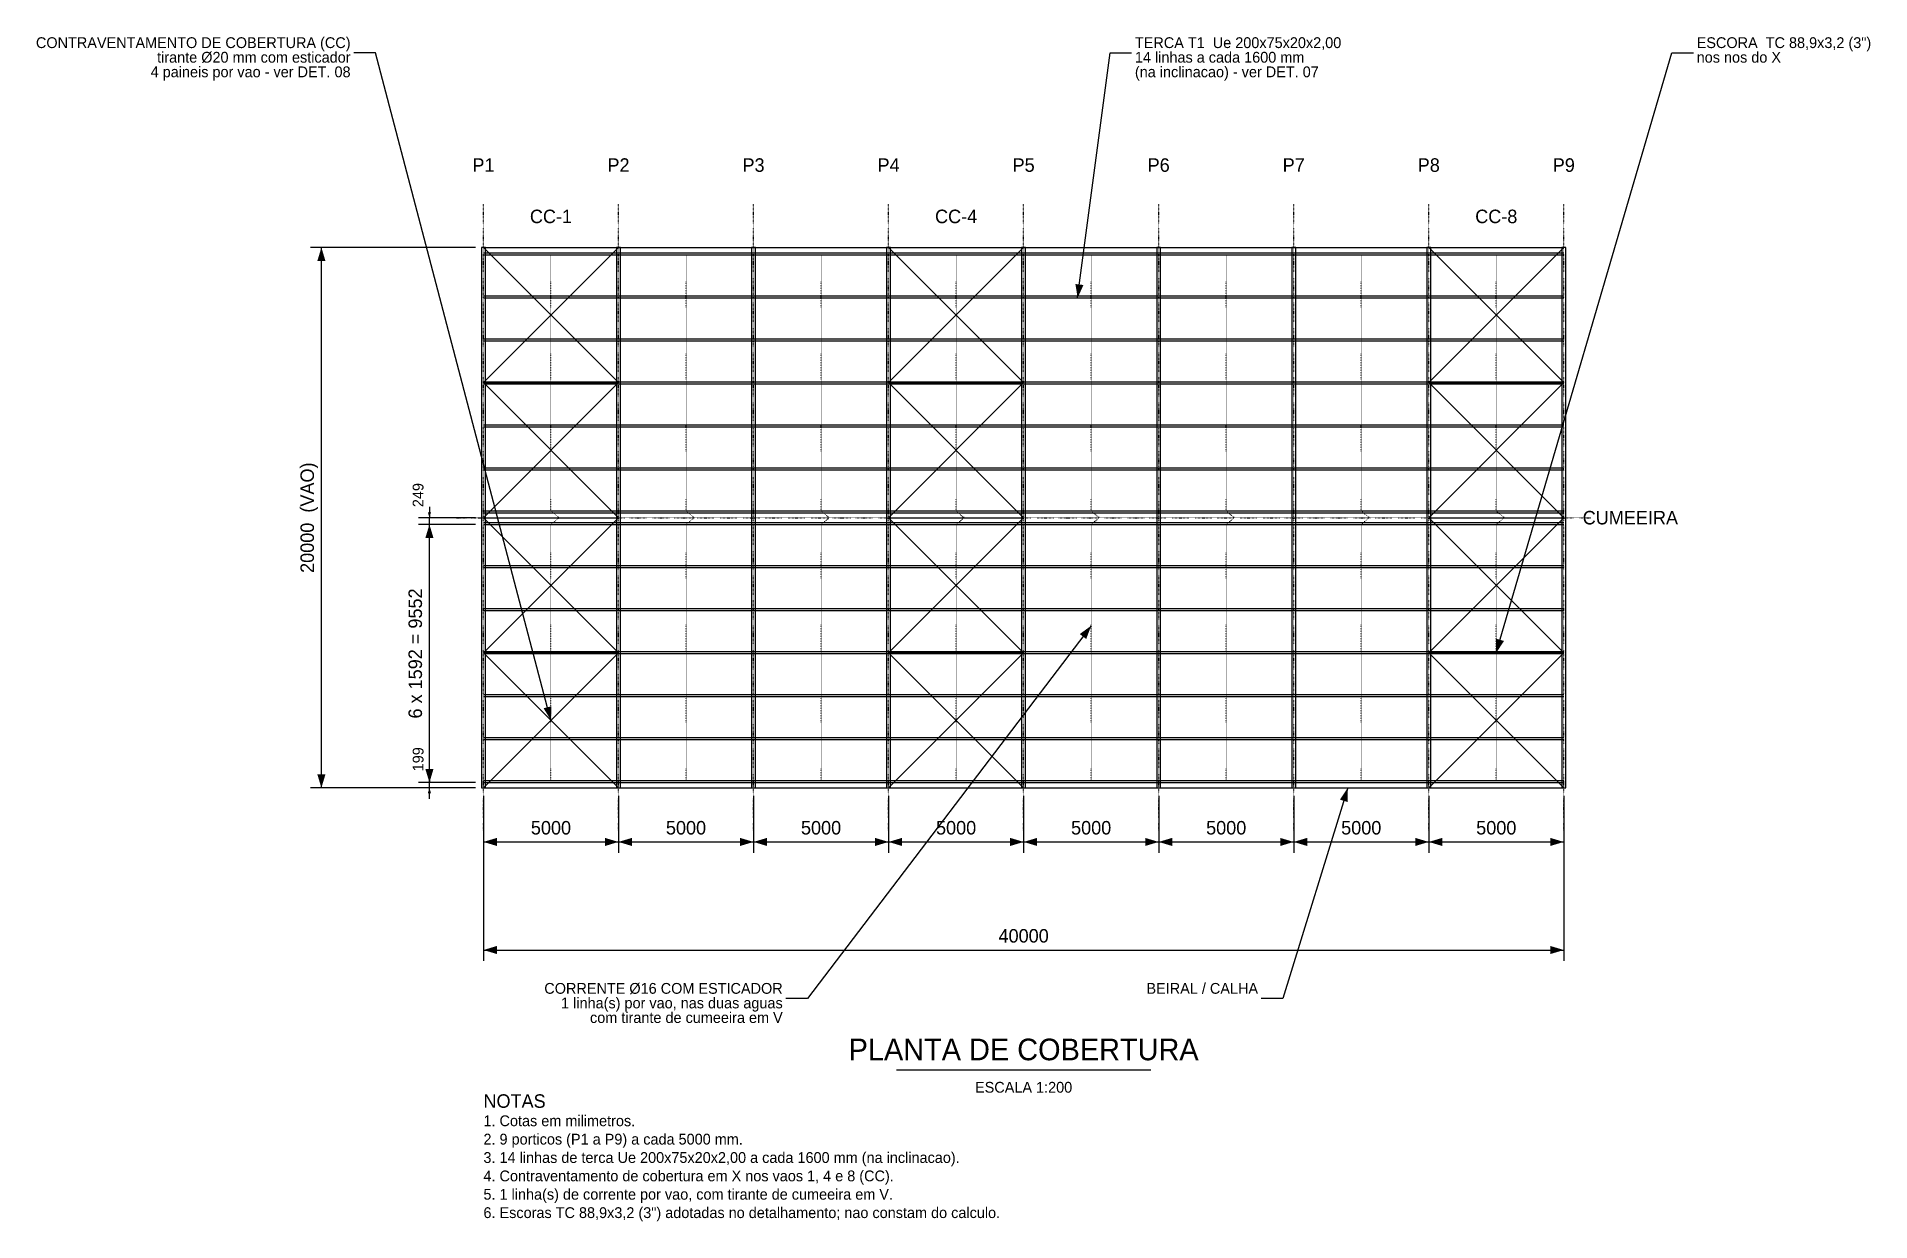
# Model space of a CAD drawing. Header units: millimetres. Extents: x -16542 to 51349, y -16040 to 27801.
import ezdxf
from ezdxf.enums import TextEntityAlignment as Align

# ---------------------------------------------------------------- set-up
doc = ezdxf.new("R2010")
doc.units = ezdxf.units.MM
doc.linetypes.add('CENTER', pattern=[16.375, 0.5, -6.35, 3.175, -6.35])
doc.linetypes.add('DASHED', pattern=[13.2, 0.5, -6.35, 6.35])
for name, color, linetype in [('ACO', 7, 'CONTINUOUS'), ('ACO-FINO', 8, 'CONTINUOUS'), ('AUXILIAR', 8, 'DASHED'), ('COTA', 3, 'CONTINUOUS'), ('EIXO', 1, 'CENTER'), ('TEXTO', 7, 'CONTINUOUS')]:
    doc.layers.add(name, color=color, linetype=linetype)
doc.styles.get("Standard").update_dxf_attribs({"font": 'txt', "width": 0.85})

msp = doc.modelspace()

# ---------------------------------------------------------------- linework, layer by layer
at = {"layer": 'ACO'}
for p, q in [((0, 20000), (40000, 20000)), ((0, 15000), (5000, 20000)), ((0, 20000), (5000, 15000)), ((15000, 15000), (20000, 20000)), ((15000, 20000), (20000, 15000)), ((35000, 15000), (40000, 20000)), ((35000, 20000), (40000, 15000)), ((0, 10000), (5000, 15000)), ((0, 15000), (5000, 10000)), ((0, 15000), (5000, 15000)), ((15000, 10000), (20000, 15000)), ((15000, 15000), (20000, 10000)), ((15000, 15000), (20000, 15000)), ((35000, 10000), (40000, 15000)), ((35000, 15000), (40000, 10000)), ((35000, 15000), (40000, 15000)), ((0, 5000), (5000, 10000)), ((0, 10000), (5000, 5000)), ((0, 10000), (5000, 10000)), ((15000, 5000), (20000, 10000)), ((15000, 10000), (20000, 5000)), ((15000, 10000), (20000, 10000)), ((35000, 5000), (40000, 10000)), ((35000, 10000), (40000, 5000)), ((35000, 10000), (40000, 10000)), ((0, 0), (5000, 5000)), ((0, 5000), (5000, 0)), ((0, 5000), (5000, 5000)), ((15000, 0), (20000, 5000)), ((15000, 5000), (20000, 0)), ((15000, 5000), (20000, 5000)), ((35000, 0), (40000, 5000)), ((35000, 5000), (40000, 0)), ((35000, 5000), (40000, 5000)), ((0, 0), (40000, 0))]:
    msp.add_line(p, q, dxfattribs=at)
for points in [[(-73, 0), (73, 0), (73, 20000), (-73, 20000)], [(4927, 0), (5073, 0), (5073, 20000), (4927, 20000)], [(9927, 0), (10073, 0), (10073, 20000), (9927, 20000)], [(14927, 0), (15073, 0), (15073, 20000), (14927, 20000)], [(19927, 0), (20073, 0), (20073, 20000), (19927, 20000)], [(24927, 0), (25073, 0), (25073, 20000), (24927, 20000)], [(29927, 0), (30073, 0), (30073, 20000), (29927, 20000)], [(34927, 0), (35073, 0), (35073, 20000), (34927, 20000)], [(39927, 0), (40073, 0), (40073, 20000), (39927, 20000)]]:
    msp.add_lwpolyline(points, close=True, dxfattribs=at)
at = {"layer": 'ACO-FINO'}
for p, q in [((0, 19800.9926), (40000, 19800.9926)), ((0, 19725.9926), (40000, 19725.9926)), ((0, 18208.9331), (40000, 18208.9331)), ((0, 18133.9331), (40000, 18133.9331)), ((0, 16616.8736), (40000, 16616.8736)), ((0, 16541.8736), (40000, 16541.8736)), ((0, 15024.814), (40000, 15024.814)), ((0, 14949.814), (40000, 14949.814)), ((0, 13432.7545), (40000, 13432.7545)), ((0, 13357.7545), (40000, 13357.7545)), ((0, 11840.695), (40000, 11840.695)), ((0, 11765.695), (40000, 11765.695)), ((0, 10248.6355), (40000, 10248.6355)), ((0, 10173.6355), (40000, 10173.6355)), ((0, 9826.3645), (40000, 9826.3645)), ((0, 9751.3645), (40000, 9751.3645)), ((0, 8234.305), (40000, 8234.305)), ((0, 8159.305), (40000, 8159.305)), ((0, 6642.2455), (40000, 6642.2455)), ((0, 6567.2455), (40000, 6567.2455)), ((0, 5050.186), (40000, 5050.186)), ((0, 4975.186), (40000, 4975.186)), ((0, 3458.1264), (40000, 3458.1264)), ((0, 3383.1264), (40000, 3383.1264)), ((0, 1866.0669), (40000, 1866.0669)), ((0, 1791.0669), (40000, 1791.0669)), ((0, 274.0074), (40000, 274.0074)), ((0, 199.0074), (40000, 199.0074))]:
    msp.add_line(p, q, dxfattribs=at)
at = {"layer": 'AUXILIAR'}
for p, q in [((2500, 10248.6355), (2500, 19725.9926)), ((7500, 10248.6355), (7500, 19725.9926)), ((12500, 10248.6355), (12500, 19725.9926)), ((17500, 10248.6355), (17500, 19725.9926)), ((22500, 10248.6355), (22500, 19725.9926)), ((27500, 10248.6355), (27500, 19725.9926)), ((32500, 10248.6355), (32500, 19725.9926)), ((37500, 10248.6355), (37500, 19725.9926)), ((2500, 10248.6355), (2800, 10000)), ((7500, 10248.6355), (7800, 10000)), ((12500, 10248.6355), (12800, 10000)), ((17500, 10248.6355), (17800, 10000)), ((22500, 10248.6355), (22800, 10000)), ((27500, 10248.6355), (27800, 10000)), ((32500, 10248.6355), (32800, 10000)), ((37500, 10248.6355), (37800, 10000)), ((2500, 9751.3645), (2800, 10000)), ((2500, 274.0074), (2500, 9751.3645)), ((7500, 9751.3645), (7800, 10000)), ((7500, 274.0074), (7500, 9751.3645)), ((12500, 9751.3645), (12800, 10000)), ((12500, 274.0074), (12500, 9751.3645)), ((17500, 9751.3645), (17800, 10000)), ((17500, 274.0074), (17500, 9751.3645)), ((22500, 9751.3645), (22800, 10000)), ((22500, 274.0074), (22500, 9751.3645)), ((27500, 9751.3645), (27800, 10000)), ((27500, 274.0074), (27500, 9751.3645)), ((32500, 9751.3645), (32800, 10000)), ((32500, 274.0074), (32500, 9751.3645)), ((37500, 9751.3645), (37800, 10000)), ((37500, 274.0074), (37500, 9751.3645))]:
    msp.add_line(p, q, dxfattribs=at)
at = {"layer": 'COTA'}
for p, q in [((-300, 20000), (-6400, 20000)), ((-6000, 0), (-6000, 20000)), ((-2000, 10400), (-2000, 10000)), ((-300, 10000), (-2400, 10000)), ((-300, 9751.3645), (-2400, 9751.3645)), ((-300, 9751.3645), (-2400, 9751.3645)), ((-2000, 9751.3645), (-2000, 10000)), ((-2000, 199.0074), (-2000, 9751.3645)), ((-2000, 9351.3645), (-2000, 9751.3645)), ((-300, 0), (-6400, 0)), ((-300, 199.0074), (-2400, 199.0074)), ((-300, 199.0074), (-2400, 199.0074)), ((-300, 0), (-2400, 0)), ((-2000, 599.0074), (-2000, 199.0074)), ((-2000, 0), (-2000, 199.0074)), ((-2000, -400), (-2000, 0)), ((0, -300), (0, -2400)), ((0, -300), (0, -6400)), ((5000, -300), (5000, -2400)), ((5000, -300), (5000, -2400)), ((10000, -300), (10000, -2400)), ((10000, -300), (10000, -2400)), ((15000, -300), (15000, -2400)), ((15000, -300), (15000, -2400)), ((20000, -300), (20000, -2400)), ((20000, -300), (20000, -2400)), ((25000, -300), (25000, -2400)), ((25000, -300), (25000, -2400)), ((30000, -300), (30000, -2400)), ((30000, -300), (30000, -2400)), ((35000, -300), (35000, -2400)), ((35000, -300), (35000, -2400)), ((40000, -300), (40000, -2400)), ((40000, -300), (40000, -6400)), ((0, -2000), (5000, -2000)), ((5000, -2000), (10000, -2000)), ((10000, -2000), (15000, -2000)), ((15000, -2000), (20000, -2000)), ((20000, -2000), (25000, -2000)), ((25000, -2000), (30000, -2000)), ((30000, -2000), (35000, -2000)), ((35000, -2000), (40000, -2000)), ((0, -6000), (40000, -6000))]:
    msp.add_line(p, q, dxfattribs=at)
for points in [[(-6000, 20000), (-6150, 19500), (-5850, 19500)], [(-2000, 10000), (-1940, 10200), (-2060, 10200)], [(-2000, 9751.3645), (-2150, 9251.3645), (-1850, 9251.3645)], [(-2000, 9751.3645), (-2060, 9551.3645), (-1940, 9551.3645)], [(-2000, 199.0074), (-1850, 699.0074), (-2150, 699.0074)], [(-6000, 0), (-5850, 500), (-6150, 500)], [(-2000, 199.0074), (-1940, 399.0074), (-2060, 399.0074)], [(-2000, 0), (-2060, -200), (-1940, -200)], [(0, -2000), (500, -2150), (500, -1850)], [(5000, -2000), (4500, -1850), (4500, -2150)], [(5000, -2000), (5500, -2150), (5500, -1850)], [(10000, -2000), (9500, -1850), (9500, -2150)], [(10000, -2000), (10500, -2150), (10500, -1850)], [(15000, -2000), (14500, -1850), (14500, -2150)], [(15000, -2000), (15500, -2150), (15500, -1850)], [(20000, -2000), (19500, -1850), (19500, -2150)], [(20000, -2000), (20500, -2150), (20500, -1850)], [(25000, -2000), (24500, -1850), (24500, -2150)], [(25000, -2000), (25500, -2150), (25500, -1850)], [(30000, -2000), (29500, -1850), (29500, -2150)], [(30000, -2000), (30500, -2150), (30500, -1850)], [(35000, -2000), (34500, -1850), (34500, -2150)], [(35000, -2000), (35500, -2150), (35500, -1850)], [(40000, -2000), (39500, -1850), (39500, -2150)], [(0, -6000), (500, -6150), (500, -5850)], [(40000, -6000), (39500, -5850), (39500, -6150)]]:
    msp.add_solid(points, dxfattribs=at)
at = {"layer": 'EIXO'}
for p, q in [((0, -1600), (0, 21600)), ((5000, -1600), (5000, 21600)), ((10000, -1600), (10000, 21600)), ((15000, -1600), (15000, 21600)), ((20000, -1600), (20000, 21600)), ((25000, -1600), (25000, 21600)), ((30000, -1600), (30000, 21600)), ((35000, -1600), (35000, 21600)), ((40000, -1600), (40000, 21600)), ((-1000, 10000), (41000, 10000))]:
    msp.add_line(p, q, dxfattribs=at)
at = {"layer": 'TEXTO'}
for p, q in [((-4000, 27200), (-4800, 27200)), ((2500, 2500), (-4000, 27200)), ((22000, 18133.9331), (23200, 27200)), ((23200, 27200), (24000, 27200)), ((37500, 5000), (44000, 27200)), ((44000, 27200), (44800, 27200)), ((22500, 6000), (12000, -7800)), ((32000, 0), (29600, -7800)), ((12000, -7800), (11200, -7800)), ((29600, -7800), (28800, -7800)), ((15288, -10440), (24712, -10440))]:
    msp.add_line(p, q, dxfattribs=at)
for points in [[(22000, 18133.9331), (22214.3117, 18609.9273), (21916.9056, 18649.2925)], [(22500, 6000), (22077.8648, 5692.9139), (22316.6134, 5511.2574)], [(37500, 5000), (37784.4543, 5437.7051), (37496.5416, 5522.0039)], [(2500, 2500), (2517.8145, 3021.7113), (2227.6922, 2945.3633)], [(32000, 0), (31709.5902, -433.7766), (31996.3239, -522.0024)]]:
    msp.add_solid(points, dxfattribs=at)

# ---------------------------------------------------------------- texts
at = {"layer": 'COTA'}
for s, height, p in [('20000  (VAO)', 500, (-6275, 10000)), ('249', 400, (-2220, 10835.6822)), ('6 x 1592 = 9552', 500, (-2275, 4975.186)), ('199', 400, (-2220, 1059.5037))]:
    msp.add_text(s, height=height, rotation=90, dxfattribs=at).set_placement(p, align=Align.CENTER)
for s, p in [('5000', (2500, -1725)), ('5000', (7500, -1725)), ('5000', (12500, -1725)), ('5000', (17500, -1725)), ('5000', (22500, -1725)), ('5000', (27500, -1725)), ('5000', (32500, -1725)), ('5000', (37500, -1725)), ('40000', (20000, -5725))]:
    msp.add_text(s, height=500, dxfattribs=at).set_placement(p, align=Align.CENTER)
at = {"layer": 'TEXTO'}
for s, p in [('CONTRAVENTAMENTO DE COBERTURA (CC)', (-4920, 27380)), ('tirante %%c20 mm com esticador', (-4920, 26840)), ('4 paineis por vao - ver DET. 08', (-4920, 26300)), ('CORRENTE %%c16 COM ESTICADOR', (11080, -7620)), ('BEIRAL / CALHA', (28680, -7620)), ('1 linha(s) por vao, nas duas aguas', (11080, -8160)), ('com tirante de cumeeira em V', (11080, -8700))]:
    msp.add_text(s, height=400, dxfattribs=at).set_placement(p, align=Align.RIGHT)
for s, height, p in [('TERCA T1  Ue 200x75x20x2,00', 400, (24120, 27380)), ('14 linhas a cada 1600 mm', 400, (24120, 26840)), ('nos nos do X', 400, (44920, 26840)), ('ESCORA  TC 88,9x3,2 (3")', 400, (44920, 27380)), ('(na inclinacao) - ver DET. 07', 400, (24120, 26300)), ('NOTAS', 500, (0, -11840)), ('1. Cotas em milimetros.', 400, (0, -12520)), ('2. 9 porticos (P1 a P9) a cada 5000 mm.', 400, (0, -13200)), ('3. 14 linhas de terca Ue 200x75x20x2,00 a cada 1600 mm (na inclinacao).', 400, (0, -13880)), ('4. Contraventamento de cobertura em X nos vaos 1, 4 e 8 (CC).', 400, (0, -14560)), ('5. 1 linha(s) de corrente por vao, com tirante de cumeeira em V.', 400, (0, -15240)), ('6. Escoras TC 88,9x3,2 (3") adotadas no detalhamento; nao constam do calculo.', 400, (0, -15920))]:
    msp.add_text(s, height=height, dxfattribs=at).set_placement(p)
for s, height, p in [('P1', 500, (0, 22800)), ('P2', 500, (5000, 22800)), ('P3', 500, (10000, 22800)), ('P4', 500, (15000, 22800)), ('P5', 500, (20000, 22800)), ('P6', 500, (25000, 22800)), ('P7', 500, (30000, 22800)), ('P8', 500, (35000, 22800)), ('P9', 500, (40000, 22800)), ('CC-1', 500, (2500, 20900)), ('CC-4', 500, (17500, 20900)), ('CC-8', 500, (37500, 20900)), ('PLANTA DE COBERTURA', 800, (20000, -10080)), ('ESCALA 1:200', 400, (20000, -11280))]:
    msp.add_text(s, height=height, dxfattribs=at).set_placement(p, align=Align.CENTER)
msp.add_text('CUMEEIRA', height=500, dxfattribs=at).set_placement((40700, 10000), align=Align.MIDDLE_LEFT)

doc.saveas('drawing.dxf')
